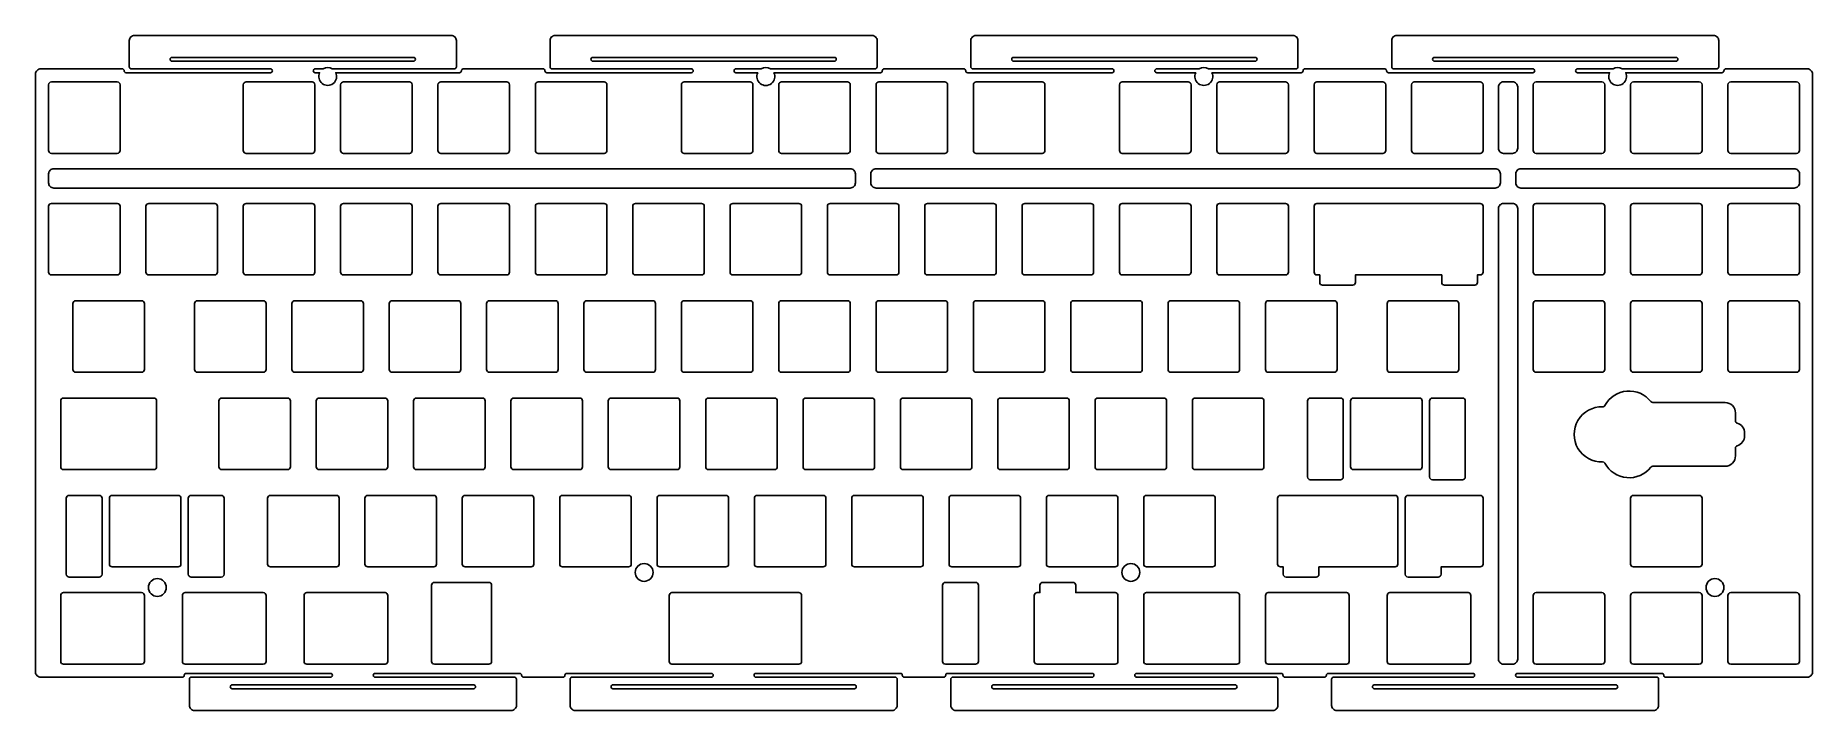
# Model space of a CAD drawing. Extents: x -695 to -347, y 112 to 244.
import ezdxf

# ---------------------------------------------------------------- set-up
doc = ezdxf.new("R2010")
doc.units = 0
doc.header["$MEASUREMENT"] = 0
doc.layers.get('0').update_dxf_attribs({"linetype": 'CONTINUOUS'})

msp = doc.modelspace()

# ---------------------------------------------------------------- linework, layer by layer
for points in [[(-665.71, 118.88, -0.414214), (-666.09, 118.5), (-693.81, 118.5, -0.414214), (-694.81, 119.5), (-694.81, 236.61, -0.414214), (-693.81, 237.61), (-677.85, 237.61, -0.414214), (-677.47, 237.24, 0.414214), (-677.1, 236.86), (-648.85, 236.86, 1), (-648.85, 237.61), (-676.1, 237.61, -0.414214), (-676.47, 237.99), (-676.47, 243.14, -0.414214), (-675.47, 244.14), (-613.47, 244.14, -0.414214), (-612.47, 243.14), (-612.47, 237.99, -0.414214), (-612.85, 237.61), (-636.74, 237.61, 0.27735), (-638.54, 237.61), (-640.1, 237.61, 1), (-640.1, 236.86), (-639.22, 236.86, 1.581139), (-636.06, 236.86), (-611.85, 236.86, 0.414214), (-611.47, 237.24, -0.414214), (-611.1, 237.61), (-595.5, 237.61, -0.414214), (-595.13, 237.24, 0.414214), (-594.75, 236.86), (-566.5, 236.86, 1), (-566.5, 237.61), (-593.75, 237.61, -0.414214), (-594.13, 237.99), (-594.13, 238.61, -0.007906), (-594.13, 238.58), (-594.13, 243.14, -0.414214), (-593.13, 244.14), (-531.13, 244.14, -0.414214), (-530.13, 243.14), (-530.13, 237.99, -0.414214), (-530.5, 237.61), (-551.01, 237.61, 0.27735), (-552.82, 237.61), (-557.75, 237.61, 1), (-557.75, 236.86), (-553.5, 236.86, 1.581139), (-550.33, 236.86), (-529.5, 236.86, 0.414214), (-529.13, 237.24, -0.414214), (-528.75, 237.61), (-513.16, 237.61, -0.414214), (-512.79, 237.24, 0.414214), (-512.41, 236.86), (-484.16, 236.86, 1), (-484.16, 237.61), (-511.41, 237.61, -0.414214), (-511.79, 237.99), (-511.79, 238.61, -0.011182), (-511.79, 238.57), (-511.79, 243.14, -0.414214), (-510.79, 244.14), (-448.79, 244.14, -0.414214), (-447.79, 243.14), (-447.79, 237.99, -0.414214), (-448.16, 237.61), (-465.29, 237.61, 0.27735), (-467.09, 237.61), (-475.41, 237.61, 1), (-475.41, 236.86), (-467.77, 236.86, 1.581139), (-464.61, 236.86), (-447.16, 236.86, 0.414214), (-446.79, 237.24, -0.414214), (-446.41, 237.61), (-430.82, 237.61, -0.414214), (-430.44, 237.24, 0.414214), (-430.07, 236.86), (-401.82, 236.86, 1), (-401.82, 237.61), (-429.07, 237.61, -0.414214), (-429.44, 237.99), (-429.44, 238.61, -0.013696), (-429.44, 238.56), (-429.44, 243.14, -0.414214), (-428.44, 244.14), (-366.44, 244.14, -0.414214), (-365.44, 243.14), (-365.44, 237.99, -0.414214), (-365.82, 237.61), (-384.33, 237.61, 0.27735), (-386.13, 237.61), (-393.07, 237.61, 1), (-393.07, 236.86), (-386.81, 236.86, 1.581139), (-383.65, 236.86), (-364.82, 236.86, 0.414214), (-364.44, 237.24, -0.414214), (-364.07, 237.61), (-348.1, 237.61, -0.414214), (-347.1, 236.61), (-347.1, 119.5, -0.414214), (-348.1, 118.5), (-375.83, 118.5, -0.414214), (-376.2, 118.88, 0.414214), (-376.58, 119.25), (-404.83, 119.25, 1), (-404.83, 118.5), (-377.58, 118.5, -0.414214), (-377.2, 118.13), (-377.2, 112.98, -0.414214), (-378.2, 111.98), (-440.2, 111.98, -0.414214), (-441.2, 112.98), (-441.2, 117.54, -0.009683), (-441.2, 117.5), (-441.2, 118.13, -0.414214), (-440.83, 118.5), (-413.58, 118.5, 1), (-413.58, 119.25), (-441.83, 119.25, 0.414214), (-442.2, 118.88, -0.414214), (-442.58, 118.5), (-450.33, 118.5, -0.414214), (-450.71, 118.88, 0.414214), (-451.08, 119.25), (-479.33, 119.25, 1), (-479.33, 118.5), (-452.08, 118.5, -0.414214), (-451.71, 118.13), (-451.71, 112.98, -0.414214), (-452.71, 111.98), (-514.71, 111.98, -0.414214), (-515.71, 112.98), (-515.71, 117.53, -0.007906), (-515.71, 117.5), (-515.71, 118.13, -0.414214), (-515.33, 118.5), (-488.08, 118.5, 1), (-488.08, 119.25), (-516.33, 119.25, 0.414214), (-516.71, 118.88, -0.414214), (-517.08, 118.5), (-524.83, 118.5, -0.414214), (-525.21, 118.88, 0.414214), (-525.58, 119.25), (-553.83, 119.25, 1), (-553.83, 118.5), (-526.58, 118.5, -0.414214), (-526.21, 118.13), (-526.21, 112.98, -0.414214), (-527.21, 111.98), (-589.21, 111.98, -0.414214), (-590.21, 112.98), (-590.21, 117.52, -0.00559), (-590.21, 117.5), (-590.21, 118.13, -0.414214), (-589.83, 118.5), (-562.58, 118.5, 1), (-562.58, 119.25), (-590.83, 119.25, 0.414214), (-591.21, 118.88, -0.414214), (-591.58, 118.5), (-599.34, 118.5, -0.414214), (-599.71, 118.88, 0.414214), (-600.09, 119.25), (-628.34, 119.25, 1), (-628.34, 118.5), (-601.09, 118.5, -0.414214), (-600.71, 118.13), (-600.71, 112.98, -0.414214), (-601.71, 111.98), (-663.71, 111.98, -0.414214), (-664.71, 112.98), (-664.71, 118.13, -0.414214), (-664.34, 118.5), (-637.09, 118.5, 1), (-637.09, 119.25), (-665.34, 119.25, 0.414214)], [(-620.85, 239.86), (-668.1, 239.86, 1), (-668.1, 239.11), (-620.85, 239.11, 1)], [(-538.5, 239.86), (-585.75, 239.86, 1), (-585.75, 239.11), (-538.5, 239.11, 1)], [(-503.41, 239.11, -1), (-503.41, 239.86), (-456.16, 239.86, -1), (-456.16, 239.11)], [(-373.82, 239.86), (-421.07, 239.86, 1), (-421.07, 239.11), (-373.82, 239.11, 1)], [(-678.26, 221.61), (-678.26, 234.51, 0.414214), (-678.81, 235.06), (-691.71, 235.06, 0.414214), (-692.26, 234.51), (-692.26, 221.61, 0.414214), (-691.71, 221.06), (-678.81, 221.06, 0.414214)], [(-653.61, 221.06, -0.414214), (-654.16, 221.61), (-654.16, 234.51, -0.414214), (-653.61, 235.06), (-640.71, 235.06, -0.414214), (-640.16, 234.51), (-640.16, 221.61, -0.414214), (-640.71, 221.06)], [(-635.11, 234.51), (-635.11, 221.61, 0.414214), (-634.56, 221.06), (-621.66, 221.06, 0.414214), (-621.11, 221.61), (-621.11, 234.51, 0.414214), (-621.66, 235.06), (-634.56, 235.06, 0.414214)], [(-615.51, 221.06, -0.414214), (-616.06, 221.61), (-616.06, 234.51, -0.414214), (-615.51, 235.06), (-602.61, 235.06, -0.414214), (-602.06, 234.51), (-602.06, 221.61, -0.414214), (-602.61, 221.06)], [(-583.56, 235.06, -0.414214), (-583.01, 234.51), (-583.01, 221.61, -0.414214), (-583.56, 221.06), (-596.46, 221.06, -0.414214), (-597.01, 221.61), (-597.01, 234.51, -0.414214), (-596.46, 235.06)], [(-567.89, 221.06), (-554.99, 221.06, 0.414214), (-554.44, 221.61), (-554.44, 234.51, 0.414214), (-554.99, 235.06), (-567.89, 235.06, 0.414214), (-568.44, 234.51), (-568.44, 221.61, 0.414214)], [(-535.94, 235.06), (-548.84, 235.06, 0.414214), (-549.39, 234.51), (-549.39, 221.61, 0.414214), (-548.84, 221.06), (-535.94, 221.06, 0.414214), (-535.39, 221.61), (-535.39, 234.51, 0.414214)], [(-529.79, 221.06), (-516.89, 221.06, 0.414214), (-516.34, 221.61), (-516.34, 234.51, 0.414214), (-516.89, 235.06), (-529.79, 235.06, 0.414214), (-530.34, 234.51), (-530.34, 221.61, 0.414214)], [(-510.74, 221.06), (-497.84, 221.06, 0.414214), (-497.29, 221.61), (-497.29, 234.51, 0.414214), (-497.84, 235.06), (-510.74, 235.06, 0.414214), (-511.29, 234.51), (-511.29, 221.61, 0.414214)], [(-469.26, 235.06, -0.414214), (-468.71, 234.51), (-468.71, 221.61, -0.414214), (-469.26, 221.06), (-482.16, 221.06, -0.414214), (-482.71, 221.61), (-482.71, 234.51, -0.414214), (-482.16, 235.06)], [(-463.11, 221.06, -0.414214), (-463.66, 221.61), (-463.66, 234.51, -0.414214), (-463.11, 235.06), (-450.21, 235.06, -0.414214), (-449.66, 234.51), (-449.66, 221.61, -0.414214), (-450.21, 221.06)], [(-431.16, 235.06), (-444.06, 235.06, 0.414214), (-444.61, 234.51), (-444.61, 221.61, 0.414214), (-444.06, 221.06), (-431.16, 221.06, 0.414214), (-430.61, 221.61), (-430.61, 234.51, 0.414214)], [(-425.01, 221.06), (-412.11, 221.06, 0.414214), (-411.56, 221.61), (-411.56, 234.51, 0.414214), (-412.11, 235.06), (-425.01, 235.06, 0.414214), (-425.56, 234.51), (-425.56, 221.61, 0.414214)], [(-408.54, 234.06), (-408.54, 222.06, 0.414214), (-407.54, 221.06), (-405.78, 221.06, 0.414214), (-404.78, 222.06), (-404.78, 234.06, 0.414214), (-405.78, 235.06), (-407.54, 235.06, 0.414214)], [(-401.75, 234.51, -0.414214), (-401.2, 235.06), (-388.3, 235.06, -0.414214), (-387.75, 234.51), (-387.75, 221.61, -0.414214), (-388.3, 221.06), (-401.2, 221.06, -0.414214), (-401.75, 221.61)], [(-369.25, 235.06, -0.414214), (-368.7, 234.51), (-368.7, 221.61, -0.414214), (-369.25, 221.06), (-382.15, 221.06, -0.414214), (-382.7, 221.61), (-382.7, 234.51, -0.414214), (-382.15, 235.06)], [(-349.65, 221.61, -0.414214), (-350.2, 221.06), (-363.1, 221.06, -0.414214), (-363.65, 221.61), (-363.65, 234.51, -0.414214), (-363.1, 235.06), (-350.2, 235.06, -0.414214), (-349.65, 234.51)], [(-692.26, 217.04), (-692.26, 215.28, 0.414214), (-691.26, 214.28), (-535.38, 214.28, 0.414214), (-534.38, 215.28), (-534.38, 217.04, 0.414214), (-535.38, 218.04), (-691.26, 218.04, 0.414214)], [(-531.35, 217.04), (-531.35, 215.28, 0.414214), (-530.35, 214.28), (-409.17, 214.28, 0.414214), (-408.17, 215.28), (-408.17, 217.04, 0.414214), (-409.17, 218.04), (-530.35, 218.04, 0.414214)], [(-350.65, 218.04), (-404.15, 218.04, 0.414214), (-405.15, 217.04), (-405.15, 215.28, 0.414214), (-404.15, 214.28), (-350.65, 214.28, 0.414214), (-349.65, 215.28), (-349.65, 217.04, 0.414214)], [(-678.26, 197.8, -0.414214), (-678.81, 197.25), (-691.71, 197.25, -0.414214), (-692.26, 197.8), (-692.26, 210.7, -0.414214), (-691.71, 211.25), (-678.81, 211.25, -0.414214), (-678.26, 210.7)], [(-659.76, 211.25, -0.414214), (-659.21, 210.7), (-659.21, 197.8, -0.414214), (-659.76, 197.25), (-672.66, 197.25, -0.414214), (-673.21, 197.8), (-673.21, 210.7, -0.414214), (-672.66, 211.25)], [(-653.61, 197.25, -0.414214), (-654.16, 197.8), (-654.16, 210.7, -0.414214), (-653.61, 211.25), (-640.71, 211.25, -0.414214), (-640.16, 210.7), (-640.16, 197.8, -0.414214), (-640.71, 197.25)], [(-634.56, 197.25, -0.414214), (-635.11, 197.8), (-635.11, 210.7, -0.414214), (-634.56, 211.25), (-621.66, 211.25, -0.414214), (-621.11, 210.7), (-621.11, 197.8, -0.414214), (-621.66, 197.25)], [(-602.61, 211.25, -0.414214), (-602.06, 210.7), (-602.06, 197.8, -0.414214), (-602.61, 197.25), (-615.51, 197.25, -0.414214), (-616.06, 197.8), (-616.06, 210.7, -0.414214), (-615.51, 211.25)], [(-583.56, 211.25, -0.414214), (-583.01, 210.7), (-583.01, 197.8, -0.414214), (-583.56, 197.25), (-596.46, 197.25, -0.414214), (-597.01, 197.8), (-597.01, 210.7, -0.414214), (-596.46, 211.25)], [(-577.41, 197.25, -0.414214), (-577.96, 197.8), (-577.96, 210.7, -0.414214), (-577.41, 211.25), (-564.51, 211.25, -0.414214), (-563.96, 210.7), (-563.96, 197.8, -0.414214), (-564.51, 197.25)], [(-545.46, 211.25, -0.414214), (-544.91, 210.7), (-544.91, 197.8, -0.414214), (-545.46, 197.25), (-558.36, 197.25, -0.414214), (-558.91, 197.8), (-558.91, 210.7, -0.414214), (-558.36, 211.25)], [(-526.41, 211.25, -0.414214), (-525.86, 210.7), (-525.86, 197.8, -0.414214), (-526.41, 197.25), (-539.31, 197.25, -0.414214), (-539.86, 197.8), (-539.86, 210.7, -0.414214), (-539.31, 211.25)], [(-520.81, 210.7), (-520.81, 197.8, 0.414214), (-520.26, 197.25), (-507.36, 197.25, 0.414214), (-506.81, 197.8), (-506.81, 210.7, 0.414214), (-507.36, 211.25), (-520.26, 211.25, 0.414214)], [(-488.31, 211.25), (-501.21, 211.25, 0.414214), (-501.76, 210.7), (-501.76, 197.8, 0.414214), (-501.21, 197.25), (-488.31, 197.25, 0.414214), (-487.76, 197.8), (-487.76, 210.7, 0.414214)], [(-469.26, 211.25), (-482.16, 211.25, 0.414214), (-482.71, 210.7), (-482.71, 197.8, 0.414214), (-482.16, 197.25), (-469.26, 197.25, 0.414214), (-468.71, 197.8), (-468.71, 210.7, 0.414214)], [(-463.11, 197.25, -0.414214), (-463.66, 197.8), (-463.66, 210.7, -0.414214), (-463.11, 211.25), (-450.21, 211.25, -0.414214), (-449.66, 210.7), (-449.66, 197.8, -0.414214), (-450.21, 197.25)], [(-412.65, 195.8), (-412.65, 197.25), (-412.11, 197.25, 0.414214), (-411.56, 197.8), (-411.56, 210.7, 0.414214), (-412.11, 211.25), (-444.06, 211.25, 0.414214), (-444.61, 210.7), (-444.61, 197.8, 0.414214), (-444.06, 197.25), (-443.53, 197.25), (-443.53, 195.8, 0.414214), (-442.98, 195.25), (-437.08, 195.25, 0.414214), (-436.53, 195.8), (-436.53, 197.25), (-419.65, 197.25), (-419.65, 195.8, 0.414214), (-419.1, 195.25), (-413.2, 195.25, 0.414214)], [(-408.54, 210.25), (-408.54, 122.05, 0.414214), (-407.54, 121.05), (-405.78, 121.05, 0.414214), (-404.78, 122.05), (-404.78, 210.25, 0.414214), (-405.78, 211.25), (-407.54, 211.25, 0.414214)], [(-401.75, 210.7, -0.414214), (-401.2, 211.25), (-388.3, 211.25, -0.414214), (-387.75, 210.7), (-387.75, 197.8, -0.414214), (-388.3, 197.25), (-401.2, 197.25, -0.414214), (-401.75, 197.8)], [(-368.7, 197.8), (-368.7, 210.7, 0.414214), (-369.25, 211.25), (-382.15, 211.25, 0.414214), (-382.7, 210.7), (-382.7, 197.8, 0.414214), (-382.15, 197.25), (-369.25, 197.25, 0.414214)], [(-363.1, 197.25, -0.414214), (-363.65, 197.8), (-363.65, 210.7, -0.414214), (-363.1, 211.25), (-350.2, 211.25, -0.414214), (-349.65, 210.7), (-349.65, 197.8, -0.414214), (-350.2, 197.25)], [(-686.95, 178.2, -0.414214), (-687.5, 178.75), (-687.5, 191.65, -0.414214), (-686.95, 192.2), (-674.05, 192.2, -0.414214), (-673.5, 191.65), (-673.5, 178.75, -0.414214), (-674.05, 178.2)], [(-663.69, 191.65, -0.414214), (-663.14, 192.2), (-650.24, 192.2, -0.414214), (-649.69, 191.65), (-649.69, 178.75, -0.414214), (-650.24, 178.2), (-663.14, 178.2, -0.414214), (-663.69, 178.75)], [(-644.09, 178.2), (-631.19, 178.2, 0.414214), (-630.64, 178.75), (-630.64, 191.65, 0.414214), (-631.19, 192.2), (-644.09, 192.2, 0.414214), (-644.64, 191.65), (-644.64, 178.75, 0.414214)], [(-612.14, 192.2), (-625.04, 192.2, 0.414214), (-625.59, 191.65), (-625.59, 178.75, 0.414214), (-625.04, 178.2), (-612.14, 178.2, 0.414214), (-611.59, 178.75), (-611.59, 191.65, 0.414214)], [(-606.54, 191.65, -0.414214), (-605.99, 192.2), (-593.09, 192.2, -0.414214), (-592.54, 191.65), (-592.54, 178.75, -0.414214), (-593.09, 178.2), (-605.99, 178.2, -0.414214), (-606.54, 178.75)], [(-573.49, 178.75), (-573.49, 191.65, 0.414214), (-574.04, 192.2), (-586.94, 192.2, 0.414214), (-587.49, 191.65), (-587.49, 178.75, 0.414214), (-586.94, 178.2), (-574.04, 178.2, 0.414214)], [(-568.44, 191.65), (-568.44, 178.75, 0.414214), (-567.89, 178.2), (-554.99, 178.2, 0.414214), (-554.44, 178.75), (-554.44, 191.65, 0.414214), (-554.99, 192.2), (-567.89, 192.2, 0.414214)], [(-549.39, 191.65, -0.414214), (-548.84, 192.2), (-535.94, 192.2, -0.414214), (-535.39, 191.65), (-535.39, 178.75, -0.414214), (-535.94, 178.2), (-548.84, 178.2, -0.414214), (-549.39, 178.75)], [(-529.79, 178.2, -0.414214), (-530.34, 178.75), (-530.34, 191.65, -0.414214), (-529.79, 192.2), (-516.89, 192.2, -0.414214), (-516.34, 191.65), (-516.34, 178.75, -0.414214), (-516.89, 178.2)], [(-497.84, 192.2, -0.414214), (-497.29, 191.65), (-497.29, 178.75, -0.414214), (-497.84, 178.2), (-510.74, 178.2, -0.414214), (-511.29, 178.75), (-511.29, 191.65, -0.414214), (-510.74, 192.2)], [(-478.79, 192.2), (-491.69, 192.2, 0.414214), (-492.24, 191.65), (-492.24, 178.75, 0.414214), (-491.69, 178.2), (-478.79, 178.2, 0.414214), (-478.24, 178.75), (-478.24, 191.65, 0.414214)], [(-472.64, 178.2, -0.414214), (-473.19, 178.75), (-473.19, 191.65, -0.414214), (-472.64, 192.2), (-459.74, 192.2, -0.414214), (-459.19, 191.65), (-459.19, 178.75, -0.414214), (-459.74, 178.2)], [(-454.14, 191.65), (-454.14, 178.75, 0.414214), (-453.59, 178.2), (-440.69, 178.2, 0.414214), (-440.14, 178.75), (-440.14, 191.65, 0.414214), (-440.69, 192.2), (-453.59, 192.2, 0.414214)], [(-416.88, 192.2, -0.414214), (-416.33, 191.65), (-416.33, 178.75, -0.414214), (-416.88, 178.2), (-429.78, 178.2, -0.414214), (-430.33, 178.75), (-430.33, 191.65, -0.414214), (-429.78, 192.2)], [(-387.75, 178.75, -0.414214), (-388.3, 178.2), (-401.2, 178.2, -0.414214), (-401.75, 178.75), (-401.75, 191.65, -0.414214), (-401.2, 192.2), (-388.3, 192.2, -0.414214), (-387.75, 191.65)], [(-382.15, 178.2, -0.414214), (-382.7, 178.75), (-382.7, 191.65, -0.414214), (-382.15, 192.2), (-369.25, 192.2, -0.414214), (-368.7, 191.65), (-368.7, 178.75, -0.414214), (-369.25, 178.2)], [(-363.1, 178.2, -0.414214), (-363.65, 178.75), (-363.65, 191.65, -0.414214), (-363.1, 192.2), (-350.2, 192.2, -0.414214), (-349.65, 191.65), (-349.65, 178.75, -0.414214), (-350.2, 178.2)], [(-388.17, 160.64, -0.284016), (-387.72, 160.38, 0.540318), (-378.73, 159.61, -0.230323), (-378.33, 159.8), (-364.19, 159.8, 0.414214), (-362.16, 161.84), (-362.16, 163.35, -0.328784), (-361.81, 163.82, 0.328784), (-360.37, 165.77), (-360.37, 166.3, 0.328784), (-361.81, 168.25, -0.328784), (-362.16, 168.73), (-362.16, 170.23, 0.414214), (-364.19, 172.27), (-378.32, 172.27, -0.230438), (-378.72, 172.46, 0.540472), (-387.71, 171.69, -0.284351), (-388.17, 171.43, 1.032004)], [(-689.33, 159.15, -0.414214), (-689.88, 159.7), (-689.88, 172.6, -0.414214), (-689.33, 173.15), (-671.67, 173.15, -0.414214), (-671.12, 172.6), (-671.12, 159.7, -0.414214), (-671.67, 159.15)], [(-645.48, 173.15, -0.414214), (-644.93, 172.6), (-644.93, 159.7, -0.414214), (-645.48, 159.15), (-658.38, 159.15, -0.414214), (-658.93, 159.7), (-658.93, 172.6, -0.414214), (-658.38, 173.15)], [(-639.33, 159.15), (-626.43, 159.15, 0.414214), (-625.88, 159.7), (-625.88, 172.6, 0.414214), (-626.43, 173.15), (-639.33, 173.15, 0.414214), (-639.88, 172.6), (-639.88, 159.7, 0.414214)], [(-620.83, 172.6, -0.414214), (-620.28, 173.15), (-607.38, 173.15, -0.414214), (-606.83, 172.6), (-606.83, 159.7, -0.414214), (-607.38, 159.15), (-620.28, 159.15, -0.414214), (-620.83, 159.7)], [(-601.23, 159.15, -0.414214), (-601.78, 159.7), (-601.78, 172.6, -0.414214), (-601.23, 173.15), (-588.33, 173.15, -0.414214), (-587.78, 172.6), (-587.78, 159.7, -0.414214), (-588.33, 159.15)], [(-569.28, 173.15, -0.414214), (-568.73, 172.6), (-568.73, 159.7, -0.414214), (-569.28, 159.15), (-582.18, 159.15, -0.414214), (-582.73, 159.7), (-582.73, 172.6, -0.414214), (-582.18, 173.15)], [(-549.68, 159.7, -0.414214), (-550.23, 159.15), (-563.13, 159.15, -0.414214), (-563.68, 159.7), (-563.68, 172.6, -0.414214), (-563.13, 173.15), (-550.23, 173.15, -0.414214), (-549.68, 172.6)], [(-544.63, 172.6, -0.414214), (-544.08, 173.15), (-531.18, 173.15, -0.414214), (-530.63, 172.6), (-530.63, 159.7, -0.414214), (-531.18, 159.15), (-544.08, 159.15, -0.414214), (-544.63, 159.7)], [(-511.58, 159.7, -0.414214), (-512.13, 159.15), (-525.03, 159.15, -0.414214), (-525.58, 159.7), (-525.58, 172.6, -0.414214), (-525.03, 173.15), (-512.13, 173.15, -0.414214), (-511.58, 172.6)], [(-493.08, 173.15), (-505.98, 173.15, 0.414214), (-506.53, 172.6), (-506.53, 159.7, 0.414214), (-505.98, 159.15), (-493.08, 159.15, 0.414214), (-492.53, 159.7), (-492.53, 172.6, 0.414214)], [(-473.48, 159.7, -0.414214), (-474.03, 159.15), (-486.93, 159.15, -0.414214), (-487.48, 159.7), (-487.48, 172.6, -0.414214), (-486.93, 173.15), (-474.03, 173.15, -0.414214), (-473.48, 172.6)], [(-468.43, 172.6, -0.414214), (-467.88, 173.15), (-454.98, 173.15, -0.414214), (-454.43, 172.6), (-454.43, 159.7, -0.414214), (-454.98, 159.15), (-467.88, 159.15, -0.414214), (-468.43, 159.7)], [(-445.91, 172.6), (-445.91, 157.7, 0.414214), (-445.36, 157.15), (-439.46, 157.15, 0.414214), (-438.91, 157.7), (-438.91, 172.6, 0.414214), (-439.46, 173.15), (-445.36, 173.15, 0.414214)], [(-424.02, 173.15, -0.414214), (-423.47, 172.6), (-423.47, 159.7, -0.414214), (-424.02, 159.15), (-436.92, 159.15, -0.414214), (-437.47, 159.7), (-437.47, 172.6, -0.414214), (-436.92, 173.15)], [(-415.58, 173.15), (-421.48, 173.15, 0.414214), (-422.03, 172.6), (-422.03, 157.7, 0.414214), (-421.48, 157.15), (-415.58, 157.15, 0.414214), (-415.03, 157.7), (-415.03, 172.6, 0.414214)], [(-681.8, 138.65, -0.414214), (-682.35, 138.1), (-688.25, 138.1, -0.414214), (-688.8, 138.65), (-688.8, 153.55, -0.414214), (-688.25, 154.1), (-682.35, 154.1, -0.414214), (-681.8, 153.55)], [(-666.36, 140.65, -0.414214), (-666.91, 140.1), (-679.81, 140.1, -0.414214), (-680.36, 140.65), (-680.36, 153.55, -0.414214), (-679.81, 154.1), (-666.91, 154.1, -0.414214), (-666.36, 153.55)], [(-664.92, 153.55, -0.414214), (-664.37, 154.1), (-658.47, 154.1, -0.414214), (-657.92, 153.55), (-657.92, 138.65, -0.414214), (-658.47, 138.1), (-664.37, 138.1, -0.414214), (-664.92, 138.65)], [(-635.95, 154.1, -0.414214), (-635.4, 153.55), (-635.4, 140.65, -0.414214), (-635.95, 140.1), (-648.85, 140.1, -0.414214), (-649.4, 140.65), (-649.4, 153.55, -0.414214), (-648.85, 154.1)], [(-616.35, 140.65), (-616.35, 153.55, 0.414214), (-616.9, 154.1), (-629.8, 154.1, 0.414214), (-630.35, 153.55), (-630.35, 140.65, 0.414214), (-629.8, 140.1), (-616.9, 140.1, 0.414214)], [(-610.75, 140.1), (-597.85, 140.1, 0.414214), (-597.3, 140.65), (-597.3, 153.55, 0.414214), (-597.85, 154.1), (-610.75, 154.1, 0.414214), (-611.3, 153.55), (-611.3, 140.65, 0.414214)], [(-578.8, 154.1), (-591.7, 154.1, 0.414214), (-592.25, 153.55), (-592.25, 140.65, 0.414214), (-591.7, 140.1), (-578.8, 140.1, 0.414214), (-578.25, 140.65), (-578.25, 153.55, 0.414214)], [(-573.2, 153.55, -0.414214), (-572.65, 154.1), (-559.75, 154.1, -0.414214), (-559.2, 153.55), (-559.2, 140.65, -0.414214), (-559.75, 140.1), (-572.65, 140.1, -0.414214), (-573.2, 140.65)], [(-540.7, 154.1), (-553.6, 154.1, 0.414214), (-554.15, 153.55), (-554.15, 140.65, 0.414214), (-553.6, 140.1), (-540.7, 140.1, 0.414214), (-540.15, 140.65), (-540.15, 153.55, 0.414214)], [(-521.65, 154.1, -0.414214), (-521.1, 153.55), (-521.1, 140.65, -0.414214), (-521.65, 140.1), (-534.55, 140.1, -0.414214), (-535.1, 140.65), (-535.1, 153.55, -0.414214), (-534.55, 154.1)], [(-502.6, 154.1), (-515.5, 154.1, 0.414214), (-516.05, 153.55), (-516.05, 140.65, 0.414214), (-515.5, 140.1), (-502.6, 140.1, 0.414214), (-502.05, 140.65), (-502.05, 153.55, 0.414214)], [(-483.55, 154.1, -0.414214), (-483, 153.55), (-483, 140.65, -0.414214), (-483.55, 140.1), (-496.45, 140.1, -0.414214), (-497, 140.65), (-497, 153.55, -0.414214), (-496.45, 154.1)], [(-477.4, 140.1, -0.414214), (-477.95, 140.65), (-477.95, 153.55, -0.414214), (-477.4, 154.1), (-464.5, 154.1, -0.414214), (-463.95, 153.55), (-463.95, 140.65, -0.414214), (-464.5, 140.1)], [(-451.21, 140.1, -0.414214), (-451.76, 140.65), (-451.76, 153.55, -0.414214), (-451.21, 154.1), (-428.78, 154.1, -0.414214), (-428.23, 153.55), (-428.23, 140.65, -0.414214), (-428.78, 140.1), (-443.67, 140.1), (-443.67, 138.65, -0.414214), (-444.22, 138.1), (-450.12, 138.1, -0.414214), (-450.67, 138.65), (-450.67, 140.1)], [(-419.79, 138.65, -0.414214), (-420.34, 138.1), (-426.24, 138.1, -0.414214), (-426.79, 138.65), (-426.79, 153.55, -0.414214), (-426.24, 154.1), (-412.11, 154.1, -0.414214), (-411.56, 153.55), (-411.56, 140.65, -0.414214), (-412.11, 140.1), (-419.79, 140.1)], [(-369.25, 154.1), (-382.15, 154.1, 0.414214), (-382.7, 153.55), (-382.7, 140.65, 0.414214), (-382.15, 140.1), (-369.25, 140.1, 0.414214), (-368.7, 140.65), (-368.7, 153.55, 0.414214)], [(-616.77, 121.05, -0.414214), (-617.32, 121.6), (-617.32, 136.5, -0.414214), (-616.77, 137.05), (-606.11, 137.05, -0.414214), (-605.56, 136.5), (-605.56, 121.6, -0.414214), (-606.11, 121.05)], [(-510.87, 137.05, -0.414214), (-510.32, 136.5), (-510.32, 121.6, -0.414214), (-510.87, 121.05), (-516.77, 121.05, -0.414214), (-517.32, 121.6), (-517.32, 136.5, -0.414214), (-516.77, 137.05)], [(-498.26, 136.5), (-498.26, 135.05), (-498.83, 135.05, 0.414214), (-499.38, 134.5), (-499.38, 121.6, 0.414214), (-498.83, 121.05), (-483.55, 121.05, 0.414214), (-483, 121.6), (-483, 134.5, 0.414214), (-483.55, 135.05), (-491.26, 135.05), (-491.26, 136.5, 0.414214), (-491.81, 137.05), (-497.71, 137.05, 0.414214)], [(-673.5, 121.6, -0.414214), (-674.05, 121.05), (-689.33, 121.05, -0.414214), (-689.88, 121.6), (-689.88, 134.5, -0.414214), (-689.33, 135.05), (-674.05, 135.05, -0.414214), (-673.5, 134.5)], [(-666.07, 134.5), (-666.07, 121.6, 0.414214), (-665.52, 121.05), (-650.24, 121.05, 0.414214), (-649.69, 121.6), (-649.69, 134.5, 0.414214), (-650.24, 135.05), (-665.52, 135.05, 0.414214)], [(-626.43, 135.05), (-641.71, 135.05, 0.414214), (-642.26, 134.5), (-642.26, 121.6, 0.414214), (-641.71, 121.05), (-626.43, 121.05, 0.414214), (-625.88, 121.6), (-625.88, 134.5, 0.414214)], [(-544.91, 121.6, -0.414214), (-545.46, 121.05), (-570.27, 121.05, -0.414214), (-570.82, 121.6), (-570.82, 134.5, -0.414214), (-570.27, 135.05), (-545.46, 135.05, -0.414214), (-544.91, 134.5)], [(-477.4, 121.05), (-459.74, 121.05, 0.414214), (-459.19, 121.6), (-459.19, 134.5, 0.414214), (-459.74, 135.05), (-477.4, 135.05, 0.414214), (-477.95, 134.5), (-477.95, 121.6, 0.414214)], [(-437.76, 121.6, -0.414214), (-438.31, 121.05), (-453.59, 121.05, -0.414214), (-454.14, 121.6), (-454.14, 134.5, -0.414214), (-453.59, 135.05), (-438.31, 135.05, -0.414214), (-437.76, 134.5)], [(-430.33, 134.5), (-430.33, 121.6, 0.414214), (-429.78, 121.05), (-414.5, 121.05, 0.414214), (-413.95, 121.6), (-413.95, 134.5, 0.414214), (-414.5, 135.05), (-429.78, 135.05, 0.414214)], [(-387.75, 121.6), (-387.75, 134.5, 0.414214), (-388.3, 135.05), (-401.2, 135.05, 0.414214), (-401.75, 134.5), (-401.75, 121.6, 0.414214), (-401.2, 121.05), (-388.3, 121.05, 0.414214)], [(-368.7, 121.6), (-368.7, 134.5, 0.414214), (-369.25, 135.05), (-382.15, 135.05, 0.414214), (-382.7, 134.5), (-382.7, 121.6, 0.414214), (-382.15, 121.05), (-369.25, 121.05, 0.414214)], [(-363.1, 121.05, -0.414214), (-363.65, 121.6), (-363.65, 134.5, -0.414214), (-363.1, 135.05), (-350.2, 135.05, -0.414214), (-349.65, 134.5), (-349.65, 121.6, -0.414214), (-350.2, 121.05)], [(-656.34, 116.25, -1), (-656.34, 117), (-609.09, 117, -1), (-609.09, 116.25)], [(-581.83, 116.25, -1), (-581.83, 117), (-534.58, 117, -1), (-534.58, 116.25)], [(-507.33, 116.25, -1), (-507.33, 117), (-460.08, 117, -1), (-460.08, 116.25)], [(-432.83, 116.25, -1), (-432.83, 117), (-385.58, 117, -1), (-385.58, 116.25)]]:
    msp.add_lwpolyline(points, format="xyb", close=True)
for centre in [(-575.73, 139.01), (-480.48, 139.01), (-670.98, 136.06), (-366.18, 136.06)]:
    msp.add_circle(centre, 1.75)

doc.saveas('drawing.dxf')
